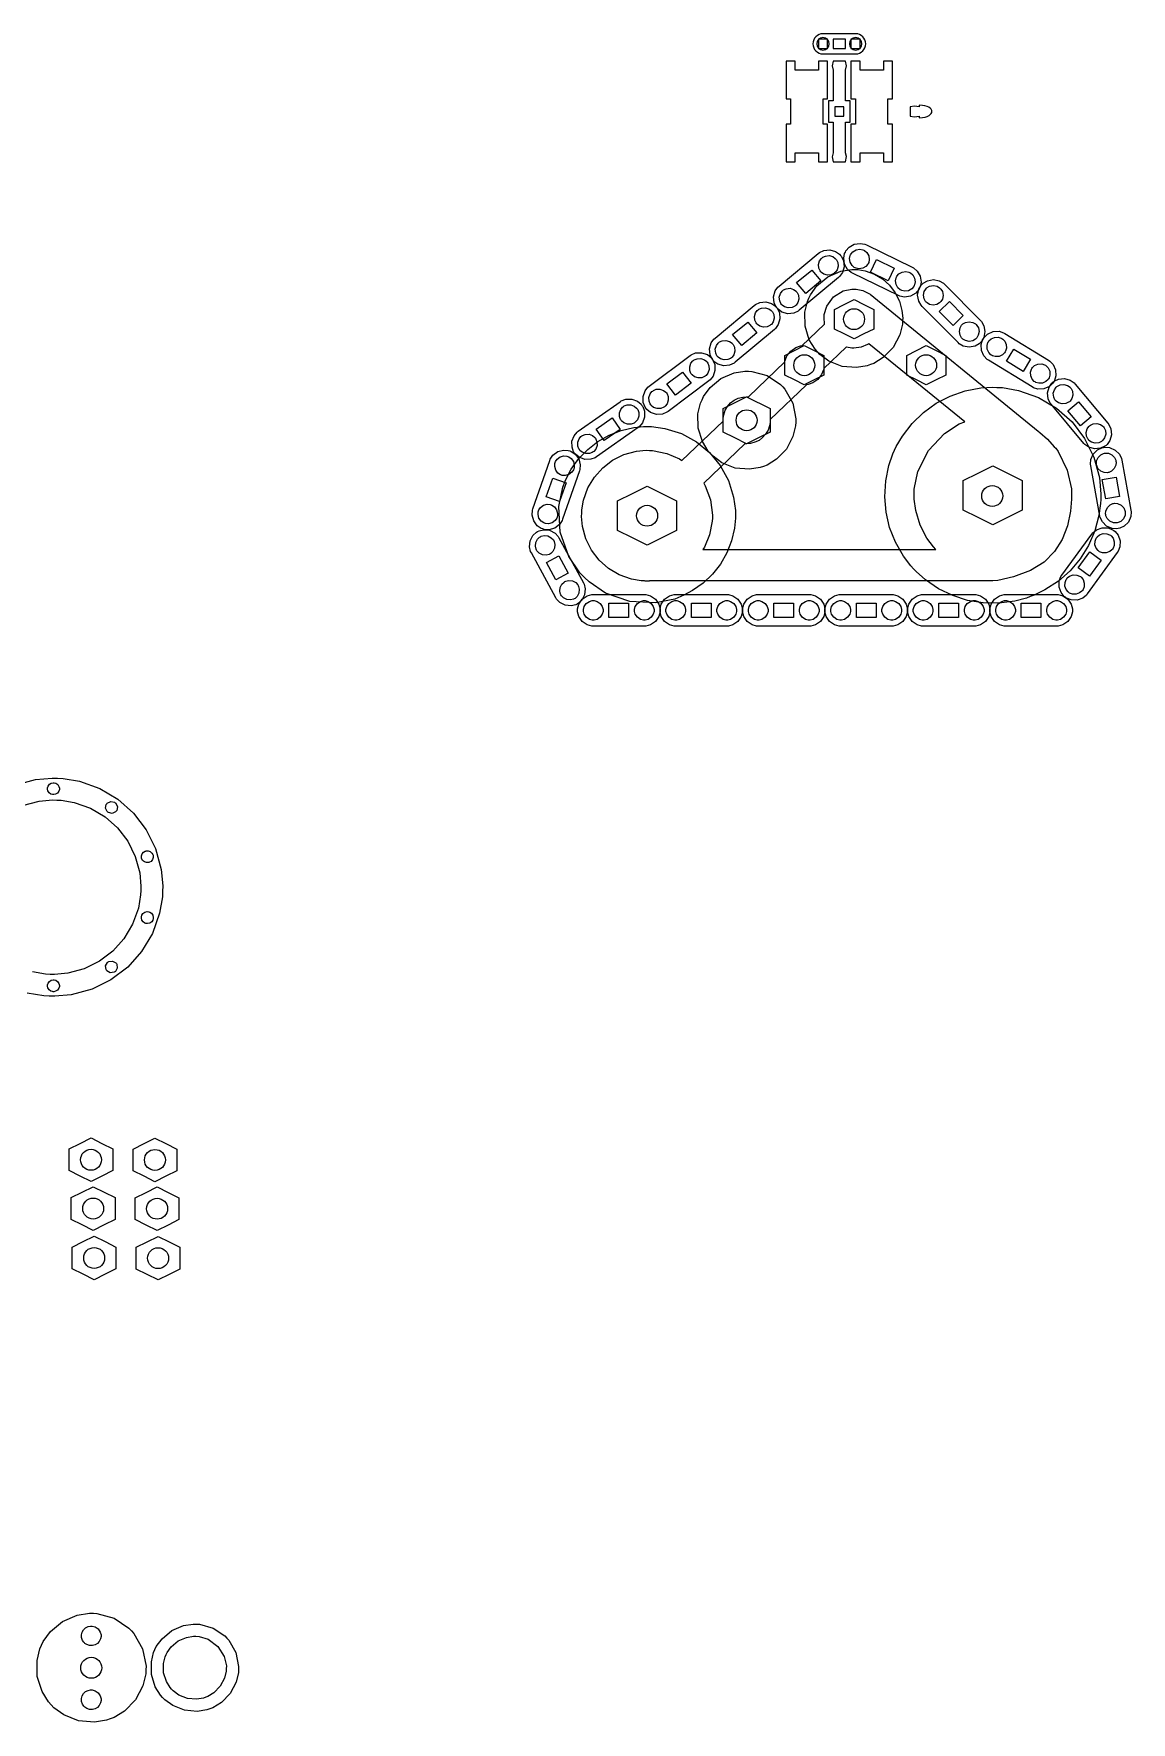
# Model space of a CAD drawing. Extents: x -158 to 1119, y 475 to 1777.
# Drawn here: x 909.5 to 1119, y 499.6 to 822 of the extents above; entities that cross this region are included whole.
import ezdxf

# ---------------------------------------------------------------- set-up
doc = ezdxf.new("R2010")
doc.units = 0
doc.header["$MEASUREMENT"] = 0
doc.layers.add('layer 1', color=7, linetype='Continuous')

msp = doc.modelspace()

# ---------------------------------------------------------------- linework, layer by layer
at = {"color": 0}
for points in [[(1055.36, 769.05), (1054.53, 768.67), (1053.39, 768.55), (1052.29, 768.88), (1051.54, 769.4), (1051.36, 769.62), (1051.17, 769.84), (1050.79, 770.67), (1050.68, 771.81), (1051, 772.92), (1051.51, 773.66), (1051.74, 773.85), (1059.23, 780.09), (1059.45, 780.28), (1060.27, 780.66), (1061.42, 780.78), (1062.52, 780.46), (1063.26, 779.94), (1063.45, 779.71), (1063.64, 779.49), (1064.02, 778.66), (1064.14, 777.52), (1063.82, 776.42), (1063.29, 775.67), (1063.07, 775.48), (1055.58, 769.24)], [(1065.51, 776.43), (1064.83, 777.03), (1064.25, 778.02), (1064.09, 779.16), (1064.26, 780.05), (1064.39, 780.31), (1064.51, 780.58), (1065.11, 781.26), (1066.1, 781.84), (1067.24, 782), (1068.13, 781.83), (1068.4, 781.7), (1077.17, 777.43), (1077.43, 777.31), (1078.11, 776.71), (1078.69, 775.72), (1078.85, 774.58), (1078.68, 773.69), (1078.55, 773.42), (1078.42, 773.16), (1077.82, 772.48), (1076.83, 771.9), (1075.69, 771.74), (1074.8, 771.91), (1074.54, 772.04), (1065.77, 776.3)], [(1066.1, 777.39), (1065.67, 777.77), (1065.31, 778.39), (1065.21, 779.1), (1065.32, 779.66), (1065.4, 779.82), (1065.48, 779.98), (1065.85, 780.41), (1066.47, 780.77), (1067.18, 780.87), (1067.74, 780.77), (1067.9, 780.69), (1068.07, 780.61), (1068.49, 780.24), (1068.85, 779.61), (1068.96, 778.9), (1068.85, 778.34), (1068.77, 778.18), (1068.69, 778.02), (1068.32, 777.59), (1067.7, 777.23), (1066.98, 777.13), (1066.43, 777.24), (1066.26, 777.31)], [(1062.21, 776.23), (1061.69, 775.99), (1060.98, 775.92), (1060.29, 776.12), (1059.82, 776.45), (1059.71, 776.59), (1059.59, 776.73), (1059.35, 777.24), (1059.28, 777.96), (1059.48, 778.65), (1059.81, 779.11), (1059.95, 779.23), (1060.08, 779.35), (1060.6, 779.58), (1061.31, 779.66), (1062.01, 779.46), (1062.47, 779.13), (1062.59, 778.99), (1062.7, 778.85), (1062.94, 778.34), (1063.02, 777.62), (1062.81, 776.93), (1062.49, 776.47), (1062.35, 776.35)], [(1069.19, 776.47), (1070.37, 778.9), (1073.74, 777.26), (1072.57, 774.83)], [(1056.83, 772.43), (1055.1, 774.5), (1057.98, 776.9), (1059.71, 774.83)], [(1074.87, 773.13), (1074.44, 773.5), (1074.08, 774.12), (1073.98, 774.83), (1074.09, 775.39), (1074.17, 775.56), (1074.24, 775.72), (1074.62, 776.15), (1075.24, 776.51), (1075.95, 776.61), (1076.51, 776.5), (1076.67, 776.42), (1076.84, 776.34), (1077.26, 775.97), (1077.62, 775.35), (1077.72, 774.64), (1077.62, 774.08), (1077.54, 773.92), (1077.46, 773.75), (1077.09, 773.32), (1076.46, 772.96), (1075.75, 772.86), (1075.2, 772.97), (1075.03, 773.05)], [(1078.84, 770.18), (1078.39, 770.96), (1078.18, 772.09), (1078.4, 773.22), (1078.86, 774.01), (1079.07, 774.21), (1079.27, 774.42), (1080.06, 774.86), (1081.19, 775.08), (1082.32, 774.85), (1083.11, 774.4), (1083.31, 774.19), (1090.17, 767.26), (1090.38, 767.06), (1090.83, 766.27), (1091.04, 765.14), (1090.81, 764.01), (1090.36, 763.23), (1090.15, 763.02), (1089.95, 762.82), (1089.16, 762.37), (1088.03, 762.15), (1086.9, 762.38), (1086.12, 762.83), (1085.91, 763.04), (1079.05, 769.97)], [(1079.72, 770.89), (1079.44, 771.38), (1079.3, 772.09), (1079.44, 772.79), (1079.73, 773.28), (1079.86, 773.41), (1079.99, 773.54), (1080.48, 773.82), (1081.19, 773.96), (1081.89, 773.81), (1082.38, 773.53), (1082.51, 773.4), (1082.64, 773.27), (1082.92, 772.78), (1083.05, 772.07), (1082.92, 771.37), (1082.63, 770.88), (1082.5, 770.75), (1082.37, 770.62), (1081.87, 770.34), (1081.17, 770.2), (1080.46, 770.35), (1079.98, 770.63), (1079.85, 770.76)], [(1043.14, 759.11), (1042.31, 758.73), (1041.17, 758.61), (1040.06, 758.93), (1039.32, 759.45), (1039.14, 759.68), (1038.95, 759.9), (1038.57, 760.73), (1038.45, 761.87), (1038.77, 762.97), (1039.29, 763.72), (1039.52, 763.9), (1047, 770.15), (1047.23, 770.34), (1048.05, 770.72), (1049.19, 770.83), (1050.3, 770.51), (1051.04, 769.99), (1051.23, 769.77), (1051.42, 769.54), (1051.8, 768.72), (1051.91, 767.58), (1051.59, 766.47), (1051.07, 765.73), (1050.85, 765.54), (1043.36, 759.3)], [(1054.72, 769.99), (1054.21, 769.75), (1053.49, 769.68), (1052.8, 769.88), (1052.34, 770.2), (1052.22, 770.34), (1052.1, 770.48), (1051.87, 771), (1051.79, 771.71), (1051.99, 772.4), (1052.32, 772.87), (1052.46, 772.98), (1052.6, 773.1), (1053.12, 773.34), (1053.83, 773.41), (1054.52, 773.21), (1054.98, 772.88), (1055.1, 772.74), (1055.22, 772.6), (1055.46, 772.09), (1055.53, 771.37), (1055.33, 770.68), (1055, 770.22), (1054.86, 770.1)], [(1067.93, 770.33), (1069.8, 769.39), (1069.8, 765.64), (1067.93, 764.7), (1066.05, 763.77), (1064.18, 764.7), (1062.3, 765.64), (1062.3, 769.39), (1064.18, 770.33), (1066.05, 771.27)], [(1082.33, 769), (1084.25, 770.9), (1086.89, 768.23), (1084.97, 766.33)], [(1049.99, 766.29), (1049.47, 766.05), (1048.76, 765.98), (1048.07, 766.18), (1047.6, 766.51), (1047.49, 766.64), (1047.37, 766.79), (1047.13, 767.3), (1047.06, 768.01), (1047.26, 768.7), (1047.58, 769.17), (1047.73, 769.29), (1047.86, 769.4), (1048.38, 769.64), (1049.09, 769.71), (1049.79, 769.51), (1050.25, 769.19), (1050.36, 769.05), (1050.48, 768.91), (1050.72, 768.39), (1050.79, 767.68), (1050.59, 766.99), (1050.27, 766.52), (1050.13, 766.41)], [(1044.61, 762.48), (1042.88, 764.56), (1045.76, 766.96), (1047.49, 764.89)], [(1086.58, 763.96), (1086.3, 764.46), (1086.16, 765.16), (1086.31, 765.87), (1086.59, 766.36), (1086.72, 766.48), (1086.85, 766.61), (1087.34, 766.89), (1088.05, 767.03), (1088.75, 766.89), (1089.24, 766.6), (1089.37, 766.47), (1089.5, 766.34), (1089.78, 765.85), (1089.91, 765.14), (1089.77, 764.44), (1089.49, 763.95), (1089.36, 763.82), (1089.23, 763.69), (1088.74, 763.41), (1088.03, 763.28), (1087.33, 763.42), (1086.84, 763.7), (1086.71, 763.83)], [(1091.47, 759.83), (1090.85, 760.49), (1090.37, 761.53), (1090.33, 762.68), (1090.58, 763.55), (1090.74, 763.8), (1090.89, 764.05), (1091.55, 764.67), (1092.6, 765.15), (1093.75, 765.2), (1094.61, 764.94), (1094.86, 764.79), (1103.17, 759.68), (1103.42, 759.53), (1104.04, 758.87), (1104.52, 757.82), (1104.57, 756.67), (1104.31, 755.8), (1104.16, 755.55), (1104, 755.3), (1103.34, 754.68), (1102.3, 754.21), (1101.15, 754.16), (1100.28, 754.42), (1100.03, 754.57), (1091.72, 759.67)], [(1030.31, 749.73), (1029.47, 749.39), (1028.32, 749.33), (1027.23, 749.71), (1026.52, 750.27), (1026.34, 750.5), (1026.17, 750.74), (1025.83, 751.58), (1025.77, 752.73), (1026.15, 753.81), (1026.71, 754.53), (1026.94, 754.7), (1034.74, 760.55), (1034.97, 760.73), (1035.81, 761.07), (1036.96, 761.12), (1038.05, 760.75), (1038.76, 760.19), (1038.94, 759.95), (1039.11, 759.72), (1039.45, 758.88), (1039.51, 757.73), (1039.13, 756.64), (1038.57, 755.93), (1038.34, 755.75), (1030.54, 749.9)], [(1042.5, 760.04), (1041.99, 759.81), (1041.27, 759.73), (1040.58, 759.93), (1040.12, 760.26), (1040, 760.4), (1039.88, 760.54), (1039.64, 761.05), (1039.57, 761.77), (1039.77, 762.46), (1040.1, 762.92), (1040.24, 763.04), (1040.38, 763.16), (1040.89, 763.39), (1041.61, 763.47), (1042.3, 763.27), (1042.76, 762.94), (1042.88, 762.8), (1043, 762.66), (1043.24, 762.15), (1043.31, 761.43), (1043.11, 760.74), (1042.78, 760.28), (1042.64, 760.16)], [(1058.44, 761.53), (1060.31, 760.6), (1060.31, 756.85), (1058.44, 755.91), (1056.56, 754.97), (1054.69, 755.91), (1052.81, 756.85), (1052.81, 760.6), (1054.69, 761.53), (1056.56, 762.47)], [(1081.73, 761.53), (1083.6, 760.6), (1083.6, 756.85), (1081.73, 755.91), (1079.85, 754.97), (1077.98, 755.91), (1076.1, 756.85), (1076.1, 760.6), (1077.98, 761.53), (1079.85, 762.47)], [(1092.15, 760.73), (1091.77, 761.14), (1091.47, 761.79), (1091.44, 762.51), (1091.6, 763.06), (1091.7, 763.21), (1091.79, 763.37), (1092.2, 763.76), (1092.86, 764.05), (1093.57, 764.08), (1094.12, 763.92), (1094.27, 763.83), (1094.43, 763.73), (1094.82, 763.32), (1095.12, 762.67), (1095.15, 761.95), (1094.98, 761.4), (1094.89, 761.25), (1094.8, 761.09), (1094.38, 760.7), (1093.73, 760.41), (1093.01, 760.38), (1092.47, 760.54), (1092.31, 760.63)], [(1095.14, 759.51), (1096.56, 761.81), (1099.75, 759.85), (1098.34, 757.55)], [(1037.52, 756.54), (1036.99, 756.33), (1036.27, 756.3), (1035.59, 756.53), (1035.15, 756.88), (1035.04, 757.03), (1034.93, 757.17), (1034.72, 757.7), (1034.68, 758.42), (1034.92, 759.1), (1035.27, 759.54), (1035.41, 759.65), (1035.56, 759.76), (1036.08, 759.97), (1036.8, 760.01), (1037.48, 759.77), (1037.93, 759.42), (1038.04, 759.28), (1038.15, 759.13), (1038.36, 758.61), (1038.4, 757.89), (1038.16, 757.21), (1037.81, 756.76), (1037.66, 756.65)], [(1100.46, 755.62), (1100.07, 756.04), (1099.77, 756.69), (1099.75, 757.41), (1099.91, 757.95), (1100, 758.11), (1100.1, 758.26), (1100.51, 758.65), (1101.16, 758.95), (1101.88, 758.98), (1102.42, 758.82), (1102.58, 758.72), (1102.73, 758.63), (1103.13, 758.21), (1103.42, 757.56), (1103.45, 756.84), (1103.29, 756.3), (1103.2, 756.14), (1103.1, 755.99), (1102.69, 755.6), (1102.03, 755.3), (1101.32, 755.27), (1100.77, 755.43), (1100.62, 755.53)], [(1031.95, 753.02), (1030.33, 755.18), (1033.33, 757.43), (1034.95, 755.27)], [(1103.47, 751.49), (1103.09, 752.32), (1102.97, 753.46), (1103.29, 754.56), (1103.81, 755.31), (1104.03, 755.5), (1104.26, 755.68), (1105.08, 756.07), (1106.22, 756.18), (1107.33, 755.87), (1108.07, 755.35), (1108.26, 755.12), (1114.52, 747.65), (1114.71, 747.43), (1115.09, 746.6), (1115.21, 745.46), (1114.89, 744.36), (1114.37, 743.61), (1114.15, 743.42), (1113.92, 743.24), (1113.1, 742.86), (1111.96, 742.74), (1110.85, 743.05), (1110.11, 743.57), (1109.92, 743.8), (1103.66, 751.27)], [(1104.41, 752.13), (1104.17, 752.65), (1104.09, 753.36), (1104.29, 754.05), (1104.61, 754.52), (1104.76, 754.63), (1104.89, 754.75), (1105.41, 754.99), (1106.12, 755.07), (1106.82, 754.87), (1107.28, 754.54), (1107.4, 754.4), (1107.51, 754.26), (1107.75, 753.75), (1107.83, 753.03), (1107.63, 752.34), (1107.3, 751.88), (1107.17, 751.76), (1107.02, 751.64), (1106.51, 751.4), (1105.8, 751.33), (1105.11, 751.53), (1104.64, 751.85), (1104.52, 751.99)], [(1016.64, 741.07), (1015.79, 740.76), (1014.64, 740.73), (1013.57, 741.14), (1012.87, 741.72), (1012.7, 741.96), (1012.53, 742.2), (1012.22, 743.05), (1012.19, 744.2), (1012.6, 745.27), (1013.19, 745.97), (1013.42, 746.14), (1021.39, 751.76), (1021.62, 751.93), (1022.48, 752.24), (1023.63, 752.27), (1024.7, 751.86), (1025.4, 751.28), (1025.57, 751.04), (1025.73, 750.81), (1026.05, 749.95), (1026.07, 748.8), (1025.66, 747.73), (1025.08, 747.03), (1024.85, 746.86), (1016.88, 741.24)], [(1029.72, 750.69), (1029.19, 750.48), (1028.47, 750.45), (1027.8, 750.68), (1027.35, 751.03), (1027.24, 751.18), (1027.13, 751.32), (1026.92, 751.85), (1026.88, 752.57), (1027.12, 753.25), (1027.47, 753.69), (1027.62, 753.8), (1027.76, 753.91), (1028.29, 754.12), (1029, 754.16), (1029.68, 753.92), (1030.13, 753.57), (1030.24, 753.43), (1030.35, 753.28), (1030.56, 752.76), (1030.6, 752.04), (1030.36, 751.36), (1030.01, 750.91), (1029.86, 750.8)], [(1050.05, 750.46), (1050.05, 745.96), (1047.8, 744.83), (1045.55, 743.71), (1043.3, 744.83), (1041.05, 745.96), (1041.05, 750.46), (1045.55, 752.71)], [(1106.85, 750.03), (1108.92, 751.76), (1111.33, 748.89), (1109.26, 747.16)], [(1018.38, 744.32), (1016.83, 746.52), (1019.89, 748.68), (1021.44, 746.48)], [(1024.05, 747.68), (1023.51, 747.48), (1022.8, 747.47), (1022.12, 747.72), (1021.69, 748.08), (1021.59, 748.23), (1021.48, 748.38), (1021.29, 748.91), (1021.27, 749.63), (1021.53, 750.3), (1021.88, 750.74), (1022.04, 750.84), (1022.18, 750.95), (1022.72, 751.14), (1023.43, 751.16), (1024.11, 750.91), (1024.54, 750.54), (1024.65, 750.39), (1024.75, 750.25), (1024.95, 749.71), (1024.96, 748.99), (1024.71, 748.32), (1024.35, 747.89), (1024.2, 747.78)], [(1027.37, 747.01), (1029.92, 746.66), (1033.09, 745.68), (1035.96, 744.12), (1038.46, 742.06), (1040.52, 739.57), (1042.07, 736.7), (1043.06, 733.53), (1043.4, 730.98), (1043.4, 730.13), (1043.4, 729.5), (1043.21, 727.61), (1042.66, 725.19), (1041.77, 722.89), (1040.56, 720.76), (1039.05, 718.82), (1037.27, 717.12), (1035.24, 715.68), (1033.57, 714.78), (1032.98, 714.54), (1031.84, 714.07), (1028.13, 713.33), (1023.23, 713.58), (1018.61, 715.22), (1015.46, 717.33), (1014.59, 718.2), (1013.72, 719.08), (1011.62, 722.22), (1009.97, 726.84), (1009.72, 731.73), (1010.46, 735.45), (1010.93, 736.59), (1011.17, 737.17), (1012.07, 738.85), (1013.51, 740.88), (1015.21, 742.66), (1017.15, 744.16), (1019.28, 745.37), (1021.57, 746.27), (1024, 746.82), (1025.89, 747.01), (1026.52, 747.01)], [(1016.09, 742.05), (1015.55, 741.86), (1014.83, 741.84), (1014.16, 742.1), (1013.73, 742.46), (1013.62, 742.61), (1013.51, 742.76), (1013.32, 743.29), (1013.31, 744.01), (1013.56, 744.68), (1013.92, 745.12), (1014.07, 745.22), (1014.22, 745.33), (1014.75, 745.52), (1015.47, 745.54), (1016.14, 745.28), (1016.58, 744.92), (1016.69, 744.77), (1016.79, 744.62), (1016.98, 744.09), (1017, 743.37), (1016.74, 742.7), (1016.38, 742.26), (1016.23, 742.16)], [(1110.67, 744.66), (1110.43, 745.17), (1110.35, 745.89), (1110.55, 746.58), (1110.88, 747.04), (1111.02, 747.16), (1111.16, 747.28), (1111.67, 747.52), (1112.39, 747.59), (1113.08, 747.39), (1113.54, 747.07), (1113.66, 746.93), (1113.78, 746.79), (1114.02, 746.27), (1114.09, 745.56), (1113.89, 744.87), (1113.57, 744.4), (1113.43, 744.29), (1113.29, 744.17), (1112.77, 743.93), (1112.06, 743.86), (1111.37, 744.05), (1110.9, 744.38), (1110.78, 744.52)], [(1010.34, 729.05), (1009.83, 728.3), (1008.91, 727.61), (1007.8, 727.32), (1006.89, 727.38), (1006.62, 727.48), (1006.34, 727.57), (1005.59, 728.08), (1004.9, 729), (1004.61, 730.11), (1004.67, 731.02), (1004.76, 731.29), (1007.96, 740.5), (1008.06, 740.78), (1008.56, 741.53), (1009.48, 742.22), (1010.6, 742.52), (1011.5, 742.45), (1011.78, 742.36), (1012.05, 742.26), (1012.8, 741.75), (1013.49, 740.83), (1013.79, 739.72), (1013.72, 738.82), (1013.63, 738.54), (1010.43, 729.33)], [(1111.19, 739.81), (1111.26, 740.71), (1111.72, 741.77), (1112.55, 742.57), (1113.36, 742.96), (1113.65, 743.01), (1113.94, 743.07), (1114.84, 742.99), (1115.89, 742.53), (1116.7, 741.71), (1117.09, 740.89), (1117.14, 740.61), (1118.91, 731.02), (1118.96, 730.73), (1118.88, 729.83), (1118.43, 728.77), (1117.6, 727.97), (1116.79, 727.58), (1116.5, 727.52), (1116.21, 727.47), (1115.31, 727.55), (1114.25, 728), (1113.45, 728.83), (1113.06, 729.65), (1113, 729.93), (1111.24, 739.52)], [(1112.32, 739.91), (1112.36, 740.47), (1112.65, 741.13), (1113.16, 741.63), (1113.67, 741.88), (1113.85, 741.91), (1114.03, 741.94), (1114.6, 741.9), (1115.26, 741.61), (1115.76, 741.09), (1116, 740.58), (1116.04, 740.4), (1116.07, 740.22), (1116.02, 739.66), (1115.73, 739), (1115.22, 738.5), (1114.71, 738.25), (1114.53, 738.22), (1114.35, 738.19), (1113.79, 738.23), (1113.13, 738.52), (1112.62, 739.03), (1112.38, 739.55), (1112.35, 739.72)], [(1012.5, 738.74), (1012.19, 738.27), (1011.61, 737.84), (1010.92, 737.65), (1010.35, 737.69), (1010.18, 737.75), (1010.01, 737.81), (1009.54, 738.13), (1009.11, 738.71), (1008.92, 739.4), (1008.96, 739.96), (1009.02, 740.14), (1009.08, 740.31), (1009.4, 740.78), (1009.98, 741.21), (1010.67, 741.39), (1011.23, 741.36), (1011.41, 741.29), (1011.58, 741.24), (1012.05, 740.92), (1012.48, 740.34), (1012.66, 739.65), (1012.62, 739.08), (1012.56, 738.91)], [(1095.35, 738.1), (1098.16, 736.69), (1098.16, 731.07), (1095.35, 729.66), (1092.54, 728.26), (1089.72, 729.66), (1086.91, 731.07), (1086.91, 736.69), (1089.72, 738.1), (1092.54, 739.51)], [(1009.86, 732.7), (1007.31, 733.59), (1008.54, 737.13), (1011.09, 736.25)], [(1029.36, 734.2), (1032.17, 732.8), (1032.17, 727.17), (1029.36, 725.77), (1026.55, 724.36), (1023.74, 725.77), (1020.92, 727.17), (1020.92, 732.8), (1023.74, 734.2), (1026.55, 735.61)], [(1113.41, 736.87), (1116.06, 737.36), (1116.74, 733.67), (1114.09, 733.18)], [(1009.31, 729.52), (1008.99, 729.06), (1008.42, 728.62), (1007.72, 728.44), (1007.16, 728.48), (1006.98, 728.54), (1006.81, 728.6), (1006.34, 728.92), (1005.91, 729.49), (1005.73, 730.19), (1005.77, 730.75), (1005.83, 730.92), (1005.89, 731.1), (1006.2, 731.57), (1006.78, 732), (1007.47, 732.18), (1008.04, 732.14), (1008.21, 732.08), (1008.38, 732.02), (1008.85, 731.7), (1009.28, 731.13), (1009.47, 730.43), (1009.43, 729.87), (1009.37, 729.7)], [(1114.08, 730.32), (1114.12, 730.88), (1114.41, 731.54), (1114.92, 732.04), (1115.43, 732.29), (1115.61, 732.32), (1115.79, 732.35), (1116.36, 732.31), (1117.02, 732.02), (1117.52, 731.5), (1117.77, 730.99), (1117.8, 730.81), (1117.83, 730.63), (1117.78, 730.07), (1117.5, 729.41), (1116.98, 728.91), (1116.47, 728.66), (1116.3, 728.63), (1116.12, 728.6), (1115.55, 728.64), (1114.89, 728.93), (1114.39, 729.44), (1114.14, 729.96), (1114.11, 730.14)], [(1014.52, 716.93), (1014.73, 716.05), (1014.62, 714.9), (1014.09, 713.88), (1013.43, 713.26), (1013.18, 713.12), (1012.92, 712.98), (1012.04, 712.77), (1010.89, 712.88), (1009.87, 713.41), (1009.25, 714.07), (1009.11, 714.32), (1004.46, 722.89), (1004.32, 723.15), (1004.11, 724.03), (1004.22, 725.18), (1004.75, 726.2), (1005.41, 726.82), (1005.66, 726.96), (1005.92, 727.1), (1006.8, 727.31), (1007.95, 727.2), (1008.97, 726.67), (1009.59, 726.01), (1009.73, 725.75), (1014.38, 717.18)], [(1008.83, 725.06), (1008.96, 724.51), (1008.9, 723.79), (1008.56, 723.15), (1008.15, 722.76), (1007.99, 722.67), (1007.83, 722.59), (1007.28, 722.46), (1006.56, 722.53), (1005.93, 722.86), (1005.53, 723.27), (1005.45, 723.43), (1005.36, 723.59), (1005.23, 724.14), (1005.3, 724.86), (1005.63, 725.49), (1006.04, 725.88), (1006.2, 725.97), (1006.36, 726.06), (1006.91, 726.19), (1007.63, 726.12), (1008.26, 725.79), (1008.66, 725.38), (1008.74, 725.22)], [(1111.63, 726.72), (1112.33, 727.29), (1113.42, 727.69), (1114.57, 727.65), (1115.41, 727.32), (1115.65, 727.15), (1115.89, 726.98), (1116.45, 726.27), (1116.85, 725.19), (1116.81, 724.04), (1116.48, 723.2), (1116.31, 722.96), (1110.58, 715.07), (1110.41, 714.84), (1109.7, 714.27), (1108.62, 713.87), (1107.47, 713.92), (1106.63, 714.24), (1106.39, 714.41), (1106.15, 714.58), (1105.58, 715.29), (1105.19, 716.37), (1105.23, 717.52), (1105.55, 718.37), (1105.73, 718.6), (1111.46, 726.49)], [(1112.47, 725.97), (1112.92, 726.33), (1113.59, 726.58), (1114.31, 726.55), (1114.84, 726.35), (1114.99, 726.24), (1115.13, 726.13), (1115.49, 725.69), (1115.73, 725.02), (1115.71, 724.3), (1115.51, 723.77), (1115.4, 723.62), (1115.29, 723.47), (1114.85, 723.12), (1114.18, 722.87), (1113.46, 722.9), (1112.93, 723.1), (1112.78, 723.21), (1112.64, 723.32), (1112.28, 723.76), (1112.03, 724.43), (1112.06, 725.15), (1112.26, 725.68), (1112.37, 725.83)], [(1011.5, 719.03), (1009.13, 717.75), (1007.34, 721.04), (1009.71, 722.33)], [(1111.03, 723.09), (1113.22, 721.5), (1111.01, 718.47), (1108.82, 720.06)], [(1013.48, 716.49), (1013.61, 715.94), (1013.55, 715.22), (1013.21, 714.58), (1012.8, 714.19), (1012.64, 714.1), (1012.48, 714.02), (1011.93, 713.89), (1011.21, 713.96), (1010.57, 714.29), (1010.19, 714.7), (1010.1, 714.86), (1010.01, 715.02), (1009.88, 715.57), (1009.95, 716.29), (1010.28, 716.92), (1010.69, 717.31), (1010.85, 717.4), (1011.01, 717.49), (1011.56, 717.62), (1012.28, 717.55), (1012.92, 717.22), (1013.31, 716.81), (1013.39, 716.65)], [(1106.74, 718.09), (1107.18, 718.44), (1107.86, 718.69), (1108.58, 718.66), (1109.11, 718.46), (1109.25, 718.35), (1109.4, 718.25), (1109.76, 717.81), (1110.01, 717.13), (1109.98, 716.41), (1109.78, 715.88), (1109.67, 715.73), (1109.56, 715.59), (1109.12, 715.23), (1108.45, 714.98), (1107.73, 715.01), (1107.2, 715.21), (1107.05, 715.32), (1106.9, 715.43), (1106.55, 715.87), (1106.3, 716.54), (1106.33, 717.26), (1106.53, 717.79), (1106.64, 717.94)], [(1026.31, 714.91), (1027.19, 714.67), (1028.14, 714.03), (1028.78, 713.08), (1029.02, 712.2), (1029.02, 711.91), (1029.02, 711.62), (1028.78, 710.74), (1028.14, 709.79), (1027.19, 709.14), (1026.31, 708.91), (1026.02, 708.91), (1016.27, 708.91), (1015.98, 708.91), (1015.1, 709.14), (1014.15, 709.79), (1013.5, 710.74), (1013.27, 711.62), (1013.27, 711.91), (1013.27, 712.2), (1013.5, 713.08), (1014.15, 714.03), (1015.1, 714.67), (1015.98, 714.91), (1016.27, 714.91), (1026.02, 714.91)], [(1016.45, 713.78), (1017, 713.63), (1017.6, 713.23), (1018, 712.64), (1018.14, 712.09), (1018.14, 711.91), (1018.14, 711.72), (1018, 711.18), (1017.6, 710.58), (1017, 710.18), (1016.45, 710.03), (1016.27, 710.03), (1016.09, 710.03), (1015.54, 710.18), (1014.94, 710.58), (1014.54, 711.18), (1014.4, 711.72), (1014.4, 711.91), (1014.4, 712.09), (1014.54, 712.64), (1014.94, 713.23), (1015.54, 713.63), (1016.09, 713.78), (1016.27, 713.78)], [(1023.02, 713.26), (1023.02, 710.56), (1019.27, 710.56), (1019.27, 713.26)], [(1026.2, 713.78), (1026.75, 713.63), (1027.34, 713.23), (1027.74, 712.64), (1027.89, 712.09), (1027.89, 711.91), (1027.89, 711.72), (1027.74, 711.18), (1027.34, 710.58), (1026.75, 710.18), (1026.2, 710.03), (1026.02, 710.03), (1025.84, 710.03), (1025.29, 710.18), (1024.69, 710.58), (1024.29, 711.18), (1024.14, 711.72), (1024.14, 711.91), (1024.14, 712.09), (1024.29, 712.64), (1024.69, 713.23), (1025.29, 713.63), (1025.84, 713.78), (1026.02, 713.78)], [(1042.06, 714.91), (1042.94, 714.67), (1043.89, 714.03), (1044.53, 713.08), (1044.77, 712.2), (1044.77, 711.91), (1044.77, 711.62), (1044.53, 710.74), (1043.89, 709.79), (1042.94, 709.14), (1042.06, 708.91), (1041.77, 708.91), (1032.02, 708.91), (1031.73, 708.91), (1030.85, 709.14), (1029.9, 709.79), (1029.25, 710.74), (1029.02, 711.62), (1029.02, 711.91), (1029.02, 712.2), (1029.25, 713.08), (1029.9, 714.03), (1030.85, 714.67), (1031.73, 714.91), (1032.02, 714.91), (1041.77, 714.91)], [(1032.2, 713.78), (1032.75, 713.63), (1033.34, 713.23), (1033.75, 712.64), (1033.89, 712.09), (1033.89, 711.91), (1033.89, 711.72), (1033.75, 711.18), (1033.34, 710.58), (1032.75, 710.18), (1032.2, 710.03), (1032.02, 710.03), (1031.84, 710.03), (1031.29, 710.18), (1030.69, 710.58), (1030.29, 711.18), (1030.14, 711.72), (1030.14, 711.91), (1030.14, 712.09), (1030.29, 712.64), (1030.69, 713.23), (1031.29, 713.63), (1031.84, 713.78), (1032.02, 713.78)], [(1038.77, 713.26), (1038.77, 710.56), (1035.02, 710.56), (1035.02, 713.26)], [(1041.95, 713.78), (1042.5, 713.63), (1043.09, 713.23), (1043.5, 712.64), (1043.64, 712.09), (1043.64, 711.91), (1043.64, 711.72), (1043.5, 711.18), (1043.09, 710.58), (1042.5, 710.18), (1041.95, 710.03), (1041.77, 710.03), (1041.58, 710.03), (1041.04, 710.18), (1040.44, 710.58), (1040.04, 711.18), (1039.89, 711.72), (1039.89, 711.91), (1039.89, 712.09), (1040.04, 712.64), (1040.44, 713.23), (1041.04, 713.63), (1041.58, 713.78), (1041.77, 713.78)], [(1057.79, 714.91), (1058.67, 714.67), (1059.63, 714.03), (1060.27, 713.08), (1060.5, 712.2), (1060.5, 711.91), (1060.5, 711.62), (1060.27, 710.74), (1059.63, 709.79), (1058.67, 709.14), (1057.79, 708.91), (1057.5, 708.91), (1047.75, 708.91), (1047.46, 708.91), (1046.59, 709.14), (1045.63, 709.79), (1044.99, 710.74), (1044.76, 711.62), (1044.76, 711.91), (1044.76, 712.2), (1044.99, 713.08), (1045.63, 714.03), (1046.59, 714.67), (1047.46, 714.91), (1047.75, 714.91), (1057.5, 714.91)], [(1047.94, 713.78), (1048.48, 713.63), (1049.08, 713.23), (1049.48, 712.64), (1049.63, 712.09), (1049.63, 711.91), (1049.63, 711.72), (1049.48, 711.18), (1049.08, 710.58), (1048.48, 710.18), (1047.94, 710.03), (1047.75, 710.03), (1047.57, 710.03), (1047.02, 710.18), (1046.43, 710.58), (1046.03, 711.18), (1045.88, 711.72), (1045.88, 711.91), (1045.88, 712.09), (1046.03, 712.64), (1046.43, 713.23), (1047.02, 713.63), (1047.57, 713.78), (1047.75, 713.78)], [(1054.5, 713.26), (1054.5, 710.56), (1050.76, 710.56), (1050.76, 713.26)], [(1057.68, 713.78), (1058.23, 713.63), (1058.83, 713.23), (1059.23, 712.64), (1059.38, 712.09), (1059.38, 711.91), (1059.38, 711.72), (1059.23, 711.18), (1058.83, 710.58), (1058.23, 710.18), (1057.68, 710.03), (1057.5, 710.03), (1057.32, 710.03), (1056.77, 710.18), (1056.18, 710.58), (1055.78, 711.18), (1055.63, 711.72), (1055.63, 711.91), (1055.63, 712.09), (1055.78, 712.64), (1056.18, 713.23), (1056.77, 713.63), (1057.32, 713.78), (1057.5, 713.78)], [(1073.54, 714.91), (1074.42, 714.67), (1075.37, 714.03), (1076.01, 713.08), (1076.25, 712.2), (1076.25, 711.91), (1076.25, 711.62), (1076.01, 710.74), (1075.37, 709.79), (1074.42, 709.14), (1073.54, 708.91), (1073.25, 708.91), (1063.5, 708.91), (1063.21, 708.91), (1062.33, 709.14), (1061.37, 709.79), (1060.73, 710.74), (1060.5, 711.62), (1060.5, 711.91), (1060.5, 712.2), (1060.73, 713.08), (1061.37, 714.03), (1062.33, 714.67), (1063.21, 714.91), (1063.5, 714.91), (1073.25, 714.91)], [(1063.68, 713.78), (1064.23, 713.63), (1064.83, 713.23), (1065.23, 712.64), (1065.38, 712.09), (1065.38, 711.91), (1065.38, 711.72), (1065.23, 711.18), (1064.83, 710.58), (1064.23, 710.18), (1063.68, 710.03), (1063.5, 710.03), (1063.32, 710.03), (1062.77, 710.18), (1062.17, 710.58), (1061.77, 711.18), (1061.63, 711.72), (1061.63, 711.91), (1061.63, 712.09), (1061.77, 712.64), (1062.17, 713.23), (1062.77, 713.63), (1063.32, 713.78), (1063.5, 713.78)], [(1070.25, 713.26), (1070.25, 710.56), (1066.5, 710.56), (1066.5, 713.26)], [(1073.43, 713.78), (1073.98, 713.63), (1074.58, 713.23), (1074.98, 712.64), (1075.12, 712.09), (1075.12, 711.91), (1075.12, 711.72), (1074.98, 711.18), (1074.58, 710.58), (1073.98, 710.18), (1073.43, 710.03), (1073.25, 710.03), (1073.07, 710.03), (1072.52, 710.18), (1071.92, 710.58), (1071.52, 711.18), (1071.37, 711.72), (1071.37, 711.91), (1071.37, 712.09), (1071.52, 712.64), (1071.92, 713.23), (1072.52, 713.63), (1073.07, 713.78), (1073.25, 713.78)], [(1089.29, 714.91), (1090.17, 714.67), (1091.12, 714.03), (1091.76, 713.08), (1092, 712.2), (1092, 711.91), (1092, 711.62), (1091.76, 710.74), (1091.12, 709.79), (1090.17, 709.14), (1089.29, 708.91), (1089, 708.91), (1079.25, 708.91), (1078.96, 708.91), (1078.08, 709.14), (1077.13, 709.79), (1076.48, 710.74), (1076.25, 711.62), (1076.25, 711.91), (1076.25, 712.2), (1076.48, 713.08), (1077.13, 714.03), (1078.08, 714.67), (1078.96, 714.91), (1079.25, 714.91), (1089, 714.91)], [(1079.43, 713.78), (1079.98, 713.63), (1080.57, 713.23), (1080.98, 712.64), (1081.12, 712.09), (1081.12, 711.91), (1081.12, 711.72), (1080.98, 711.18), (1080.57, 710.58), (1079.98, 710.18), (1079.43, 710.03), (1079.25, 710.03), (1079.07, 710.03), (1078.52, 710.18), (1077.92, 710.58), (1077.52, 711.18), (1077.37, 711.72), (1077.37, 711.91), (1077.37, 712.09), (1077.52, 712.64), (1077.92, 713.23), (1078.52, 713.63), (1079.07, 713.78), (1079.25, 713.78)], [(1086, 713.26), (1086, 710.56), (1082.25, 710.56), (1082.25, 713.26)], [(1089.18, 713.78), (1089.73, 713.63), (1090.32, 713.23), (1090.73, 712.64), (1090.87, 712.09), (1090.87, 711.91), (1090.87, 711.72), (1090.73, 711.18), (1090.32, 710.58), (1089.73, 710.18), (1089.18, 710.03), (1089, 710.03), (1088.81, 710.03), (1088.27, 710.18), (1087.67, 710.58), (1087.27, 711.18), (1087.12, 711.72), (1087.12, 711.91), (1087.12, 712.09), (1087.27, 712.64), (1087.67, 713.23), (1088.27, 713.63), (1088.81, 713.78), (1089, 713.78)], [(1105.02, 714.91), (1105.9, 714.67), (1106.85, 714.03), (1107.49, 713.08), (1107.73, 712.2), (1107.73, 711.91), (1107.73, 711.62), (1107.49, 710.74), (1106.85, 709.79), (1105.9, 709.14), (1105.02, 708.91), (1104.73, 708.91), (1094.98, 708.91), (1094.69, 708.91), (1093.81, 709.14), (1092.86, 709.79), (1092.21, 710.74), (1091.98, 711.62), (1091.98, 711.91), (1091.98, 712.2), (1092.21, 713.08), (1092.86, 714.03), (1093.81, 714.67), (1094.69, 714.91), (1094.98, 714.91), (1104.73, 714.91)], [(1095.16, 713.78), (1095.71, 713.63), (1096.3, 713.23), (1096.71, 712.64), (1096.85, 712.09), (1096.85, 711.91), (1096.85, 711.72), (1096.71, 711.18), (1096.3, 710.58), (1095.71, 710.18), (1095.16, 710.03), (1094.98, 710.03), (1094.8, 710.03), (1094.25, 710.18), (1093.65, 710.58), (1093.25, 711.18), (1093.1, 711.72), (1093.1, 711.91), (1093.1, 712.09), (1093.25, 712.64), (1093.65, 713.23), (1094.25, 713.63), (1094.8, 713.78), (1094.98, 713.78)], [(1101.73, 713.26), (1101.73, 710.56), (1097.98, 710.56), (1097.98, 713.26)], [(1104.91, 713.78), (1105.46, 713.63), (1106.05, 713.23), (1106.46, 712.64), (1106.6, 712.09), (1106.6, 711.91), (1106.6, 711.72), (1106.46, 711.18), (1106.05, 710.58), (1105.46, 710.18), (1104.91, 710.03), (1104.73, 710.03), (1104.54, 710.03), (1104, 710.18), (1103.4, 710.58), (1103, 711.18), (1102.85, 711.72), (1102.85, 711.91), (1102.85, 712.09), (1103, 712.64), (1103.4, 713.23), (1104, 713.63), (1104.54, 713.78), (1104.73, 713.78)], [(913.38, 678.99), (913.71, 678.89), (914.06, 678.63), (914.29, 678.26), (914.37, 677.93), (914.36, 677.82), (914.36, 677.71), (914.26, 677.38), (914, 677.03), (913.63, 676.8), (913.29, 676.72), (913.18, 676.72), (913.07, 676.73), (912.74, 676.83), (912.39, 677.09), (912.16, 677.46), (912.09, 677.79), (912.09, 677.9), (912.09, 678.01), (912.2, 678.34), (912.45, 678.69), (912.82, 678.92), (913.16, 679), (913.27, 678.99)], [(925.13, 675.06), (925.44, 674.4), (925.3, 673.69), (925.2, 673.56), (925.1, 673.44), (924.44, 673.14), (923.72, 673.28), (923.6, 673.37), (923.48, 673.47), (923.18, 674.13), (923.32, 674.85), (923.41, 674.97), (923.51, 675.09), (924.17, 675.39), (924.88, 675.26), (925.01, 675.16)], [(932.28, 665.06), (932.28, 664.72), (932.15, 664.31), (931.87, 663.97), (931.57, 663.8), (931.46, 663.77), (931.36, 663.74), (931.01, 663.73), (930.6, 663.87), (930.26, 664.15), (930.09, 664.44), (930.06, 664.55), (930.03, 664.66), (930.02, 665), (930.16, 665.41), (930.44, 665.75), (930.74, 665.92), (930.84, 665.95), (930.95, 665.98), (931.29, 665.99), (931.71, 665.85), (932.04, 665.57), (932.22, 665.28), (932.25, 665.17)], [(932.18, 652.73), (931.99, 652.45), (931.63, 652.2), (931.21, 652.1), (930.86, 652.13), (930.76, 652.16), (930.66, 652.2), (930.37, 652.4), (930.12, 652.75), (930.02, 653.18), (930.05, 653.52), (930.08, 653.62), (930.12, 653.73), (930.32, 654.01), (930.68, 654.26), (931.1, 654.37), (931.44, 654.33), (931.55, 654.3), (931.65, 654.26), (931.93, 654.06), (932.19, 653.71), (932.29, 653.28), (932.26, 652.94), (932.22, 652.84)], [(924.81, 642.79), (924.08, 642.71), (923.45, 643.06), (923.36, 643.19), (923.27, 643.32), (923.19, 644.04), (923.54, 644.68), (923.67, 644.77), (923.81, 644.85), (924.53, 644.94), (925.16, 644.58), (925.25, 644.45), (925.34, 644.32), (925.42, 643.6), (925.07, 642.97), (924.94, 642.88)], [(913.07, 639.1), (912.74, 639.2), (912.39, 639.46), (912.16, 639.83), (912.09, 640.16), (912.09, 640.27), (912.09, 640.38), (912.2, 640.71), (912.45, 641.06), (912.82, 641.29), (913.16, 641.37), (913.27, 641.36), (913.38, 641.36), (913.71, 641.26), (914.06, 641), (914.29, 640.63), (914.37, 640.3), (914.36, 640.18), (914.36, 640.08), (914.26, 639.75), (914, 639.4), (913.63, 639.17), (913.29, 639.09), (913.18, 639.09)], [(922.49, 610.11), (924.58, 609.07), (924.58, 604.91), (922.49, 603.87), (920.4, 602.83), (918.32, 603.87), (916.23, 604.91), (916.23, 609.07), (918.32, 610.11), (920.4, 611.15)], [(934.7, 610.08), (936.78, 609.04), (936.78, 604.87), (934.7, 603.83), (932.61, 602.79), (930.52, 603.83), (928.44, 604.87), (928.44, 609.04), (930.52, 610.08), (932.61, 611.12)], [(922.9, 600.8), (924.99, 599.76), (924.99, 595.59), (922.9, 594.55), (920.81, 593.51), (918.73, 594.55), (916.64, 595.59), (916.64, 599.76), (918.73, 600.8), (920.81, 601.84)], [(935.11, 600.76), (937.19, 599.72), (937.19, 595.56), (935.11, 594.52), (933.02, 593.47), (930.93, 594.52), (928.85, 595.56), (928.85, 599.72), (930.93, 600.76), (933.02, 601.8)], [(923.09, 591.36), (925.17, 590.32), (925.17, 586.15), (923.09, 585.11), (921, 584.07), (918.92, 585.11), (916.83, 586.15), (916.83, 590.32), (918.92, 591.36), (921, 592.4)], [(935.29, 591.32), (937.38, 590.28), (937.38, 586.12), (935.29, 585.07), (933.21, 584.03), (931.12, 585.07), (929.04, 586.12), (929.04, 590.28), (931.12, 591.32), (933.21, 592.36)], [(921.54, 520.34), (924.81, 519.42), (927.64, 517.55), (928.11, 517.04), (928.58, 516.53), (930.23, 513.58), (930.9, 510.26), (930.87, 509.57), (930.84, 508.8), (930.3, 506.53), (928.89, 503.86), (926.78, 501.69), (924.79, 500.47), (924.07, 500.2), (923.35, 499.94), (921.04, 499.57), (918.02, 499.84), (915.21, 500.96), (913.32, 502.33), (912.8, 502.89), (912.28, 503.45), (911.06, 505.44), (910.15, 508.33), (910.11, 511.35), (910.66, 513.62), (910.98, 514.32), (911.29, 515.01), (912.67, 516.9), (914.99, 518.84), (917.78, 520.03), (920.09, 520.4), (920.85, 520.37)], [(920.63, 517.94), (921.18, 517.79), (921.78, 517.39), (922.18, 516.79), (922.33, 516.25), (922.33, 516.06), (922.33, 515.92), (922.24, 515.48), (921.99, 514.98), (921.62, 514.6), (921.17, 514.33), (920.66, 514.2), (920.12, 514.21), (919.6, 514.39), (919.23, 514.64), (919.13, 514.74), (919.02, 514.84), (918.77, 515.21), (918.6, 515.74), (918.59, 516.27), (918.72, 516.78), (918.99, 517.24), (919.37, 517.6), (919.87, 517.85), (920.3, 517.94), (920.45, 517.94)], [(943.7, 517.55), (945.96, 516.05), (946.34, 515.64), (946.71, 515.23), (948.04, 512.87), (948.58, 510.2), (948.56, 509.65), (948.53, 509.04), (948.1, 507.22), (946.97, 505.07), (945.28, 503.33), (943.68, 502.35), (943.1, 502.14), (942.53, 501.93), (940.68, 501.64), (938.26, 501.85), (936, 502.75), (934.48, 503.85), (934.07, 504.3), (933.65, 504.75), (932.67, 506.34), (931.94, 508.66), (931.92, 511.08), (932.35, 512.9), (932.61, 513.46), (932.86, 514.01), (933.96, 515.53), (935.83, 517.08), (938.06, 518.04), (939.91, 518.33), (940.52, 518.31), (941.08, 518.29)], [(941.02, 515.95), (942.76, 515.41), (944.62, 514.05), (945.84, 512.1), (946.24, 510.32), (946.22, 509.74), (946.2, 509.3), (945.89, 507.99), (945.08, 506.44), (943.86, 505.19), (942.7, 504.49), (942.29, 504.33), (941.88, 504.18), (940.54, 503.97), (938.8, 504.13), (937.18, 504.77), (936.08, 505.56), (935.79, 505.89), (935.49, 506.21), (934.78, 507.36), (934.26, 509.02), (934.24, 510.77), (934.55, 512.08), (934.73, 512.48), (934.92, 512.88), (935.71, 513.97), (937.05, 515.09), (938.66, 515.78), (939.99, 515.99), (940.43, 515.98)], [(920.63, 505.74), (921.18, 505.6), (921.78, 505.2), (922.18, 504.6), (922.33, 504.05), (922.33, 503.87), (922.33, 503.72), (922.24, 503.29), (921.99, 502.79), (921.63, 502.41), (921.17, 502.14), (920.66, 502.01), (920.12, 502.02), (919.6, 502.19), (919.23, 502.44), (919.13, 502.54), (919.02, 502.65), (918.77, 503.02), (918.6, 503.54), (918.59, 504.08), (918.72, 504.59), (918.99, 505.04), (919.37, 505.41), (919.87, 505.66), (920.31, 505.74), (920.45, 505.74)]]:
    msp.add_lwpolyline(points, close=True, dxfattribs=at)
at = {"color": 142}
for points in [[(1066.79, 776.98), (1068.19, 776.74), (1069.93, 776.13), (1071.49, 775.2), (1072.84, 774), (1073.93, 772.57), (1074.73, 770.95), (1075.2, 769.17), (1075.34, 767.74), (1075.32, 767.27), (1075.3, 766.59), (1074.81, 764.54), (1073.55, 762.13), (1071.64, 760.18), (1069.85, 759.08), (1069.21, 758.84), (1068.56, 758.6), (1066.49, 758.27), (1063.77, 758.51), (1061.24, 759.52), (1059.54, 760.76), (1059.08, 761.26), (1058.61, 761.77), (1057.51, 763.56), (1056.7, 766.16), (1056.66, 768.88), (1057.15, 770.92), (1057.44, 771.55), (1057.72, 772.17), (1058.96, 773.88), (1061.05, 775.62), (1063.55, 776.7), (1065.63, 777.03), (1066.31, 777)], [(1045.74, 752.7), (1045.9, 752.69), (1045.91, 752.69), (1052.86, 759.34), (1052.91, 759.64), (1053.25, 760.49), (1053.97, 761.43), (1054.94, 762.11), (1055.81, 762.41), (1056.1, 762.44), (1060.43, 766.58), (1060.41, 766.68), (1060.33, 767.74), (1060.33, 767.85), (1060.36, 768.39), (1060.86, 770.02), (1062.13, 771.76), (1063.96, 772.9), (1065.63, 773.27), (1066.17, 773.25), (1066.44, 773.24), (1067.73, 772.97), (1068.89, 772.44), (1069.1, 772.3), (1069.1, 772.3), (1069.16, 772.25), (1069.22, 772.21), (1069.78, 771.76), (1069.83, 771.71), (1101.2, 746.13), (1101.52, 745.9), (1102.96, 744.6), (1104.28, 743.17), (1104.54, 742.87), (1105.01, 742.25), (1106.74, 738.7), (1107.54, 735.09), (1107.54, 733.88), (1107.54, 733.13), (1107.36, 730.86), (1106.8, 728.03), (1105.81, 725.44), (1104.33, 723.13), (1102.32, 721.14), (1099.71, 719.51), (1096.47, 718.29), (1093.53, 717.64), (1092.54, 717.52), (1027.04, 717.52), (1026.96, 717.51), (1026.15, 717.51), (1026.07, 717.52), (1025.44, 717.54), (1023.57, 717.87), (1021.25, 718.68), (1019.18, 719.92), (1017.39, 721.51), (1015.94, 723.41), (1014.87, 725.57), (1014.23, 727.94), (1014.05, 729.84), (1014.08, 730.47), (1014.1, 731.09), (1014.43, 732.97), (1015.25, 735.28), (1016.48, 737.36), (1018.07, 739.14), (1019.97, 740.59), (1022.14, 741.66), (1024.51, 742.3), (1026.4, 742.48), (1027.03, 742.46), (1027.6, 742.44), (1030.3, 741.89), (1032.76, 740.83), (1033.21, 740.54), (1041.05, 748.05), (1041.05, 748.07), (1041.05, 748.35), (1041.05, 748.38), (1041.06, 748.61), (1041.18, 749.28), (1041.47, 750.12), (1041.92, 750.86), (1042.49, 751.51), (1043.18, 752.03), (1043.96, 752.42), (1044.81, 752.65), (1045.5, 752.71), (1045.72, 752.7)], [(1050.05, 748.32), (1050.05, 748.06), (1050.05, 748.03), (1050.04, 747.81), (1049.92, 747.13), (1049.63, 746.3), (1049.18, 745.55), (1048.61, 744.91), (1047.92, 744.38), (1047.14, 744), (1046.29, 743.77), (1045.61, 743.7), (1045.38, 743.71), (1045.37, 743.71), (1045.22, 743.72), (1045.21, 743.72), (1037.36, 736.21), (1037.65, 735.72), (1038.65, 733.04), (1039.04, 730.12), (1039.02, 729.51), (1039, 728.96), (1038.49, 726.35), (1037.49, 723.96), (1037.22, 723.52), (1081.69, 723.52), (1081.22, 724.02), (1079.96, 725.71), (1078.65, 728.2), (1077.82, 730.95), (1077.54, 733.15), (1077.54, 733.88), (1077.54, 735.03), (1078.25, 738.46), (1080.24, 742.47), (1083.29, 745.69), (1086.14, 747.5), (1087.17, 747.89), (1068.87, 762.82), (1068.64, 762.68), (1067.39, 762.19), (1066.02, 762), (1065.74, 762.01), (1065.64, 762.01), (1064.62, 762.17), (1064.52, 762.19), (1060.26, 758.12), (1060.22, 757.82), (1059.87, 756.96), (1059.15, 756.01), (1058.17, 755.33), (1057.3, 755.03), (1057, 755), (1050.05, 748.35)], [(1046.53, 757.55), (1049.47, 756.73), (1052.01, 755.03), (1052.43, 754.58), (1052.85, 754.12), (1054.34, 751.46), (1054.94, 748.47), (1054.92, 747.85), (1054.89, 747.16), (1054.4, 745.12), (1053.14, 742.7), (1051.24, 740.76), (1049.45, 739.65), (1048.8, 739.41), (1048.16, 739.18), (1046.08, 738.85), (1043.37, 739.09), (1040.84, 740.1), (1039.14, 741.33), (1038.67, 741.84), (1038.2, 742.34), (1037.1, 744.13), (1036.29, 746.73), (1036.26, 749.46), (1036.74, 751.5), (1037.03, 752.13), (1037.32, 752.75), (1038.56, 754.45), (1040.65, 756.2), (1043.15, 757.27), (1045.22, 757.6), (1045.91, 757.58)], [(1094.37, 754.45), (1097.46, 753.91), (1101.28, 752.56), (1104.71, 750.53), (1107.67, 747.89), (1110.07, 744.75), (1111.83, 741.17), (1112.88, 737.26), (1113.18, 734.13), (1113.15, 733.09), (1113.12, 732.32), (1112.8, 730.02), (1112.01, 727.08), (1110.81, 724.32), (1109.23, 721.77), (1107.3, 719.48), (1105.05, 717.48), (1102.5, 715.82), (1100.41, 714.8), (1099.69, 714.54), (1098.97, 714.27), (1096.72, 713.68), (1093.7, 713.29), (1090.69, 713.34), (1087.74, 713.82), (1084.88, 714.73), (1082.17, 716.05), (1079.67, 717.76), (1077.92, 719.3), (1077.4, 719.87), (1076.88, 720.43), (1075.48, 722.29), (1073.96, 724.92), (1072.85, 727.72), (1072.17, 730.64), (1071.91, 733.62), (1072.09, 736.63), (1072.72, 739.6), (1073.48, 741.8), (1073.8, 742.5), (1074.12, 743.2), (1075.3, 745.2), (1077.15, 747.62), (1079.31, 749.71), (1081.74, 751.46), (1084.4, 752.84), (1087.25, 753.82), (1090.24, 754.38), (1092.56, 754.52), (1093.33, 754.49)]]:
    msp.add_lwpolyline(points, close=True, dxfattribs=at)
at = {"color": 0}
for points in [[(905.85, 678.53), (909.81, 679.59), (912.98, 679.89), (914.03, 679.85), (915.07, 679.81), (918.21, 679.27), (922.08, 677.9), (925.54, 675.85), (928.53, 673.19), (930.96, 670.01), (932.74, 666.41), (933.81, 662.45), (934.11, 659.3), (934.07, 658.25), (934.03, 657.2), (933.49, 654.07), (932.12, 650.21), (930.06, 646.75), (927.4, 643.77), (924.21, 641.35), (920.6, 639.56), (916.64, 638.5), (913.47, 638.2), (912.42, 638.24), (911.37, 638.28), (908.24, 638.82)], [(907.32, 674.63), (910.49, 675.48), (913.02, 675.72), (913.87, 675.69), (914.71, 675.66), (917.21, 675.22), (920.31, 674.13), (923.08, 672.49), (925.47, 670.36), (927.41, 667.82), (928.84, 664.93), (929.69, 661.77), (929.93, 659.24), (929.9, 658.41), (929.87, 657.57), (929.44, 655.06), (928.34, 651.98), (926.69, 649.21), (924.56, 646.82), (922.02, 644.89), (919.12, 643.46), (915.96, 642.61), (913.42, 642.37), (912.58, 642.4), (911.74, 642.43), (909.24, 642.87)]]:
    msp.add_lwpolyline(points, dxfattribs=at)
at = {"linetype": 'Continuous'}
for centre in [(1066.05, 767.52), (1056.56, 758.72), (1079.81, 758.72), (1045.55, 748.21), (1092.43, 733.75), (1026.55, 729.99), (920.4, 606.99), (932.61, 606.95), (920.81, 597.67), (933.02, 597.64), (921, 588.23), (933.21, 588.2), (920.45, 509.97)]:
    msp.add_circle(centre, 2, dxfattribs=at)
at = {"layer": 'layer 1', "color": 142, "lineweight": 20}
for points in [[(1059.27, 819.24), (1061, 819.24), (1061, 820.97), (1059.27, 820.97), (1059.27, 819.24)], [(1065.47, 819.24), (1067.2, 819.24), (1067.2, 820.97), (1065.47, 820.97), (1065.47, 819.24)], [(1062.38, 806.31), (1064.1, 806.31), (1064.1, 808.04), (1062.38, 808.04), (1062.38, 806.31)]]:
    msp.add_lwpolyline(points, close=True, dxfattribs=at)
for points, knots in [([(1066.36, 822.02), (1067.42, 822.02), (1068.28, 821.16), (1068.28, 820.1), (1068.28, 819.04), (1067.42, 818.18), (1066.36, 818.18), (1066.36, 818.18), (1060.12, 818.18), (1060.12, 818.18), (1059.06, 818.18), (1058.2, 819.04), (1058.2, 820.1), (1058.2, 821.16), (1059.06, 822.02), (1060.12, 822.02), (1060.12, 822.02), (1066.36, 822.02), (1066.36, 822.02)], [0, 0, 0, 0, 0.166667, 0.166667, 0.166667, 0.333333, 0.333333, 0.333333, 0.5, 0.5, 0.5, 0.666667, 0.666667, 0.666667, 0.833333, 0.833333, 0.833333, 1, 1, 1, 1]), ([(1060.12, 821.3), (1060.78, 821.3), (1061.32, 820.76), (1061.32, 820.1), (1061.32, 819.44), (1060.78, 818.9), (1060.12, 818.9), (1059.45, 818.9), (1058.92, 819.44), (1058.92, 820.1), (1058.92, 820.76), (1059.45, 821.3), (1060.12, 821.3)], [0, 0, 0, 0, 0.25, 0.25, 0.25, 0.5, 0.5, 0.5, 0.75, 0.75, 0.75, 1, 1, 1, 1]), ([(1062.04, 820.97), (1062.04, 820.97), (1064.44, 820.97), (1064.44, 820.97), (1064.44, 820.97), (1064.44, 819.24), (1064.44, 819.24), (1064.44, 819.24), (1062.04, 819.24), (1062.04, 819.24), (1062.04, 819.24), (1062.04, 820.97), (1062.04, 820.97)], [0, 0, 0, 0, 0.25, 0.25, 0.25, 0.5, 0.5, 0.5, 0.75, 0.75, 0.75, 1, 1, 1, 1]), ([(1066.36, 821.3), (1067.03, 821.3), (1067.56, 820.76), (1067.56, 820.1), (1067.56, 819.44), (1067.03, 818.9), (1066.36, 818.9), (1065.7, 818.9), (1065.16, 819.44), (1065.16, 820.1), (1065.16, 820.76), (1065.7, 821.3), (1066.36, 821.3)], [0, 0, 0, 0, 0.25, 0.25, 0.25, 0.5, 0.5, 0.5, 0.75, 0.75, 0.75, 1, 1, 1, 1]), ([(1054.8, 815.05), (1054.8, 815.05), (1059.27, 815.05), (1059.27, 815.05), (1059.27, 815.05), (1059.27, 816.78), (1059.27, 816.78), (1059.27, 816.78), (1061, 816.78), (1061, 816.78), (1061, 816.78), (1061, 815.05), (1061, 815.05), (1061, 815.05), (1061, 809.57), (1061, 809.57), (1061, 809.57), (1060.13, 809.57), (1060.13, 809.57), (1060.13, 809.57), (1060.13, 804.77), (1060.13, 804.77), (1060.13, 804.77), (1061, 804.77), (1061, 804.77), (1061, 804.77), (1061, 799.29), (1061, 799.29), (1061, 799.29), (1061, 797.56), (1061, 797.56), (1061, 797.56), (1059.27, 797.56), (1059.27, 797.56), (1059.27, 797.56), (1059.27, 799.29), (1059.27, 799.29), (1059.27, 799.29), (1054.8, 799.29), (1054.8, 799.29), (1054.8, 799.29), (1054.8, 797.56), (1054.8, 797.56), (1054.8, 797.56), (1053.07, 797.56), (1053.07, 797.56), (1053.07, 797.56), (1053.07, 799.29), (1053.07, 799.29), (1053.07, 799.29), (1053.07, 804.77), (1053.07, 804.77), (1053.07, 804.77), (1053.94, 804.77), (1053.94, 804.77), (1053.94, 804.77), (1053.94, 809.57), (1053.94, 809.57), (1053.94, 809.57), (1053.07, 809.57), (1053.07, 809.57), (1053.07, 809.57), (1053.07, 815.05), (1053.07, 815.05), (1053.07, 815.05), (1053.07, 816.78), (1053.07, 816.78), (1053.07, 816.78), (1054.8, 816.78), (1054.8, 816.78), (1054.8, 816.78), (1054.8, 815.05), (1054.8, 815.05)], [0, 0, 0, 0, 0.041667, 0.041667, 0.041667, 0.083333, 0.083333, 0.083333, 0.125, 0.125, 0.125, 0.166667, 0.166667, 0.166667, 0.208333, 0.208333, 0.208333, 0.25, 0.25, 0.25, 0.291667, 0.291667, 0.291667, 0.333333, 0.333333, 0.333333, 0.375, 0.375, 0.375, 0.416667, 0.416667, 0.416667, 0.458333, 0.458333, 0.458333, 0.5, 0.5, 0.5, 0.541667, 0.541667, 0.541667, 0.583333, 0.583333, 0.583333, 0.625, 0.625, 0.625, 0.666667, 0.666667, 0.666667, 0.708333, 0.708333, 0.708333, 0.75, 0.75, 0.75, 0.791667, 0.791667, 0.791667, 0.833333, 0.833333, 0.833333, 0.875, 0.875, 0.875, 0.916667, 0.916667, 0.916667, 0.958333, 0.958333, 0.958333, 1, 1, 1, 1]), ([(1064.44, 805.11), (1064.44, 805.11), (1064.44, 799.28), (1064.44, 799.28), (1064.44, 799.28), (1064.61, 798.57), (1064.61, 798.57), (1064.61, 798.57), (1064.44, 797.56), (1064.44, 797.56), (1064.44, 797.56), (1062.04, 797.56), (1062.04, 797.56), (1062.04, 797.56), (1061.87, 798.51), (1061.87, 798.51), (1061.87, 798.51), (1062.04, 799.26), (1062.04, 799.26), (1062.04, 799.26), (1062.04, 805.11), (1062.04, 805.11), (1062.04, 805.11), (1061.17, 805.11), (1061.17, 805.11), (1061.17, 805.11), (1061.17, 809.24), (1061.17, 809.24), (1061.17, 809.24), (1062.04, 809.24), (1062.04, 809.24), (1062.04, 809.24), (1062.04, 815.05), (1062.04, 815.05), (1062.04, 815.05), (1061.87, 815.89), (1061.87, 815.89), (1061.87, 815.89), (1062.04, 816.78), (1062.04, 816.78), (1062.04, 816.78), (1064.44, 816.78), (1064.44, 816.78), (1064.44, 816.78), (1064.61, 815.89), (1064.61, 815.89), (1064.61, 815.89), (1064.44, 815.07), (1064.44, 815.07), (1064.44, 815.07), (1064.44, 809.24), (1064.44, 809.24), (1064.44, 809.24), (1065.31, 809.24), (1065.31, 809.24), (1065.31, 809.24), (1065.31, 805.11), (1065.31, 805.11), (1065.31, 805.11), (1064.44, 805.11), (1064.44, 805.11)], [0, 0, 0, 0, 0.05, 0.05, 0.05, 0.1, 0.1, 0.1, 0.15, 0.15, 0.15, 0.2, 0.2, 0.2, 0.25, 0.25, 0.25, 0.3, 0.3, 0.3, 0.35, 0.35, 0.35, 0.4, 0.4, 0.4, 0.45, 0.45, 0.45, 0.5, 0.5, 0.5, 0.55, 0.55, 0.55, 0.6, 0.6, 0.6, 0.65, 0.65, 0.65, 0.7, 0.7, 0.7, 0.75, 0.75, 0.75, 0.8, 0.8, 0.8, 0.85, 0.85, 0.85, 0.9, 0.9, 0.9, 0.95, 0.95, 0.95, 1, 1, 1, 1]), ([(1067.2, 815.05), (1067.2, 815.05), (1071.66, 815.05), (1071.66, 815.05), (1071.66, 815.05), (1071.66, 816.78), (1071.66, 816.78), (1071.66, 816.78), (1073.39, 816.78), (1073.39, 816.78), (1073.39, 816.78), (1073.39, 815.05), (1073.39, 815.05), (1073.39, 815.05), (1073.39, 809.57), (1073.39, 809.57), (1073.39, 809.57), (1072.53, 809.57), (1072.53, 809.57), (1072.53, 809.57), (1072.53, 804.77), (1072.53, 804.77), (1072.53, 804.77), (1073.39, 804.77), (1073.39, 804.77), (1073.39, 804.77), (1073.39, 799.29), (1073.39, 799.29), (1073.39, 799.29), (1073.39, 797.56), (1073.39, 797.56), (1073.39, 797.56), (1071.66, 797.56), (1071.66, 797.56), (1071.66, 797.56), (1071.66, 799.29), (1071.66, 799.29), (1071.66, 799.29), (1067.2, 799.29), (1067.2, 799.29), (1067.2, 799.29), (1067.2, 797.56), (1067.2, 797.56), (1067.2, 797.56), (1065.47, 797.56), (1065.47, 797.56), (1065.47, 797.56), (1065.47, 799.29), (1065.47, 799.29), (1065.47, 799.29), (1065.47, 804.77), (1065.47, 804.77), (1065.47, 804.77), (1066.33, 804.77), (1066.33, 804.77), (1066.33, 804.77), (1066.33, 809.57), (1066.33, 809.57), (1066.33, 809.57), (1065.47, 809.57), (1065.47, 809.57), (1065.47, 809.57), (1065.47, 815.05), (1065.47, 815.05), (1065.47, 815.05), (1065.47, 816.78), (1065.47, 816.78), (1065.47, 816.78), (1067.2, 816.78), (1067.2, 816.78), (1067.2, 816.78), (1067.2, 815.05), (1067.2, 815.05)], [0, 0, 0, 0, 0.041667, 0.041667, 0.041667, 0.083333, 0.083333, 0.083333, 0.125, 0.125, 0.125, 0.166667, 0.166667, 0.166667, 0.208333, 0.208333, 0.208333, 0.25, 0.25, 0.25, 0.291667, 0.291667, 0.291667, 0.333333, 0.333333, 0.333333, 0.375, 0.375, 0.375, 0.416667, 0.416667, 0.416667, 0.458333, 0.458333, 0.458333, 0.5, 0.5, 0.5, 0.541667, 0.541667, 0.541667, 0.583333, 0.583333, 0.583333, 0.625, 0.625, 0.625, 0.666667, 0.666667, 0.666667, 0.708333, 0.708333, 0.708333, 0.75, 0.75, 0.75, 0.791667, 0.791667, 0.791667, 0.833333, 0.833333, 0.833333, 0.875, 0.875, 0.875, 0.916667, 0.916667, 0.916667, 0.958333, 0.958333, 0.958333, 1, 1, 1, 1]), ([(1076.78, 808.04), (1076.78, 808.04), (1077.59, 808.21), (1077.59, 808.21), (1077.59, 808.21), (1078.51, 808.04), (1078.51, 808.04), (1078.51, 808.04), (1078.51, 808.37), (1078.51, 808.37), (1080.17, 808.37), (1080.92, 807.72), (1080.92, 807.2), (1080.92, 806.69), (1080.24, 805.97), (1078.51, 805.97), (1078.51, 805.97), (1078.51, 806.31), (1078.51, 806.31), (1078.51, 806.31), (1077.62, 806.13), (1077.62, 806.13), (1077.62, 806.13), (1076.78, 806.31), (1076.78, 806.31), (1076.78, 806.31), (1076.78, 808.04), (1076.78, 808.04)], [0, 0, 0, 0, 0.111111, 0.111111, 0.111111, 0.222222, 0.222222, 0.222222, 0.333333, 0.333333, 0.333333, 0.444444, 0.444444, 0.444444, 0.555556, 0.555556, 0.555556, 0.666667, 0.666667, 0.666667, 0.777778, 0.777778, 0.777778, 0.888889, 0.888889, 0.888889, 1, 1, 1, 1])]:
    msp.add_open_spline(points, degree=3, knots=knots, dxfattribs=at)

doc.saveas('drawing.dxf')
